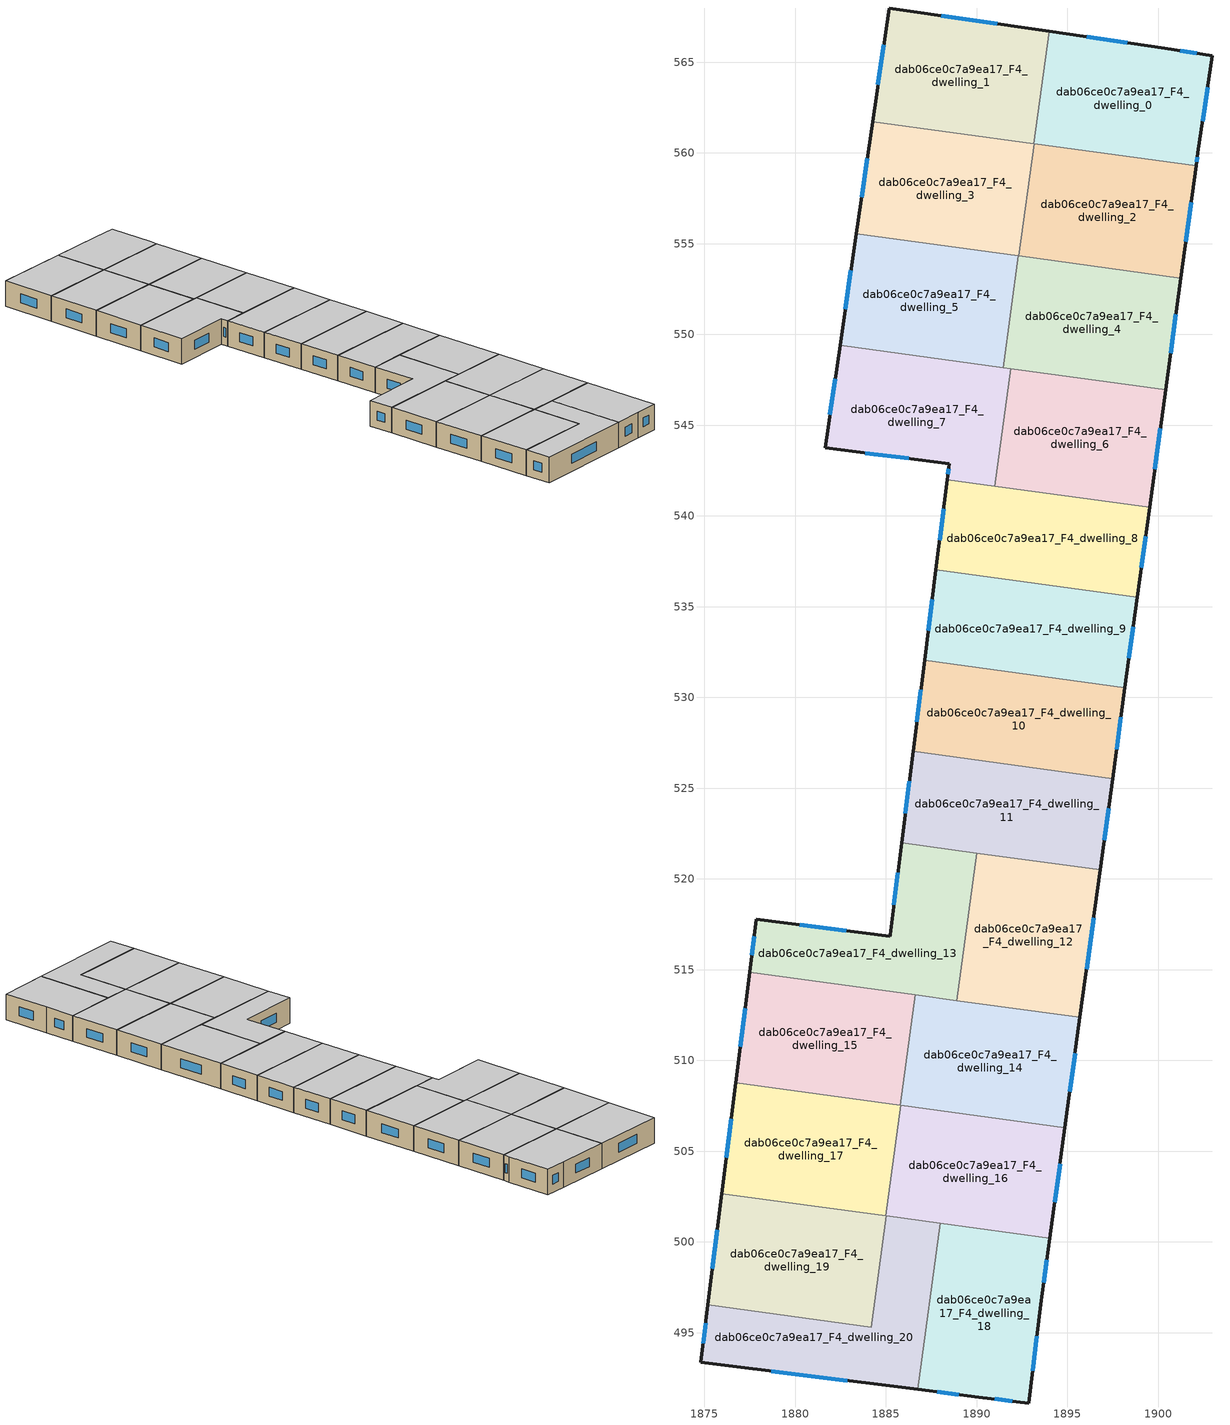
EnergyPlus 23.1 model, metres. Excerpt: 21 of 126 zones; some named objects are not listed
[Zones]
dab06ce0c7a9ea17_F4_dwelling_0
 floor to dab06ce0c7a9ea17_F3_dwelling_0 (EU_floor_Construction): 1902.98,565.36 1902.19,560 1902.09,559.29 1893.14,560.51 1893.99,566.7 1900.37,565.77 z12
 wall outside (EU_wall_Construction): 1902.09,559.29 1902.19,560 1902.98,565.36 1900.37,565.77 1893.99,566.7 z12:15
 wall to dab06ce0c7a9ea17_F4_dwelling_1 (EU_wall_Construction): 1893.99,566.7 1893.14,560.51 z12:15
 wall to dab06ce0c7a9ea17_F4_dwelling_2 (EU_wall_Construction): 1893.16,560.5 1902.09,559.29 z12:15
 wall to dab06ce0c7a9ea17_F4_dwelling_3 (EU_wall_Construction): 1893.14,560.51 1893.16,560.5 z12:15
 window (EU_Window_Construction): 1898.29,566.07 1896.06,566.4 / 1902.13,565.5 1901.21,565.64 / 1902.44,561.75 1902.72,563.62 / 1902.12,559.52 1902.15,559.77 z12.98:14.02
 ceiling to dab06ce0c7a9ea17_F5_dwelling_0 (EU_floor_Construction): 1902.09,559.29 1902.19,560 1902.98,565.36 1900.37,565.77 1893.99,566.7 1893.14,560.51 z15
dab06ce0c7a9ea17_F4_dwelling_1
 floor to dab06ce0c7a9ea17_F3_dwelling_1 (EU_floor_Construction): 1893.99,566.7 1893.14,560.51 1884.26,561.72 1885.18,567.98 z12
 wall outside (EU_wall_Construction): 1893.99,566.7 1885.18,567.98 1884.26,561.72 z12:15
 wall to dab06ce0c7a9ea17_F4_dwelling_3 (EU_wall_Construction): 1884.26,561.72 1893.14,560.51 z12:15
 window (EU_Window_Construction): 1891.12,567.12 1888.04,567.57 / 1884.88,565.94 1884.56,563.75 z12.98:14.02
 ceiling to dab06ce0c7a9ea17_F5_dwelling_1 (EU_floor_Construction): 1893.14,560.51 1893.99,566.7 1885.18,567.98 1884.26,561.72 z15
dab06ce0c7a9ea17_F4_dwelling_10
 floor to dab06ce0c7a9ea17_F3_dwelling_10 (EU_floor_Construction): 1898.17,530.54 1897.48,525.53 1886.49,527.03 1887.12,532.04 z12
 wall outside (EU_wall_Construction): 1887.12,532.04 1886.49,527.03 / 1897.48,525.53 1898.17,530.54 z12:15
 wall to dab06ce0c7a9ea17_F4_dwelling_11 (EU_wall_Construction): 1886.49,527.03 1897.48,525.53 z12:15
 wall to dab06ce0c7a9ea17_F4_dwelling_9 (EU_wall_Construction): 1898.17,530.54 1887.12,532.04 z12:15
 window (EU_Window_Construction): 1886.92,530.41 1886.7,528.66 / 1897.71,527.16 1897.94,528.91 z12.98:14.02
 ceiling to dab06ce0c7a9ea17_F5_dwelling_10 (EU_floor_Construction): 1897.48,525.53 1898.17,530.54 1887.12,532.04 1886.49,527.03 z15
dab06ce0c7a9ea17_F4_dwelling_11
 floor to dab06ce0c7a9ea17_F3_dwelling_11 (EU_floor_Construction): 1897.48,525.53 1896.8,520.5 1885.86,521.99 1886.49,527.03 z12
 wall outside (EU_wall_Construction): 1886.49,527.03 1885.86,521.99 / 1896.8,520.5 1897.48,525.53 z12:15
 wall to dab06ce0c7a9ea17_F4_dwelling_12 (EU_wall_Construction): 1890.01,521.42 1896.8,520.5 z12:15
 wall to dab06ce0c7a9ea17_F4_dwelling_13 (EU_wall_Construction): 1885.86,521.99 1890.01,521.42 z12:15
 window (EU_Window_Construction): 1886.29,525.39 1886.07,523.63 / 1897.02,522.13 1897.26,523.89 z12.98:14.02
 ceiling to dab06ce0c7a9ea17_F5_dwelling_11 (EU_floor_Construction): 1896.8,520.5 1897.48,525.53 1886.49,527.03 1885.86,521.99 z15
dab06ce0c7a9ea17_F4_dwelling_12
 floor to dab06ce0c7a9ea17_F3_dwelling_12 (EU_floor_Construction): 1896.8,520.5 1895.69,512.37 1888.9,513.29 1890.01,521.42 z12
 wall outside (EU_wall_Construction): 1895.69,512.37 1896.8,520.5 z12:15
 wall to dab06ce0c7a9ea17_F4_dwelling_13 (EU_wall_Construction): 1890.01,521.42 1888.9,513.29 z12:15
 wall to dab06ce0c7a9ea17_F4_dwelling_14 (EU_wall_Construction): 1888.9,513.29 1895.69,512.37 z12:15
 window (EU_Window_Construction): 1896.05,515.01 1896.44,517.85 z12.98:14.02
 ceiling to dab06ce0c7a9ea17_F5_dwelling_12 (EU_floor_Construction): 1895.69,512.37 1896.8,520.5 1890.01,521.42 1888.9,513.29 z15
dab06ce0c7a9ea17_F4_dwelling_13
 floor to dab06ce0c7a9ea17_F3_dwelling_13 (EU_floor_Construction): 1890.01,521.42 1888.9,513.29 1877.49,514.85 1877.86,517.78 1885.22,516.85 1885.22,516.92 1885.86,521.99 z12
 wall outside (EU_wall_Construction): 1885.86,521.99 1885.22,516.92 1885.22,516.85 1877.86,517.78 1877.49,514.85 z12:15
 wall to dab06ce0c7a9ea17_F4_dwelling_15 (EU_wall_Construction): 1877.49,514.85 1886.61,513.61 z12:15
 wall to dab06ce0c7a9ea17_F4_dwelling_14 (EU_wall_Construction): 1886.6,513.61 1888.9,513.29 z12:15
 window (EU_Window_Construction): 1877.74,516.83 1877.61,515.8 / 1882.82,517.16 1880.25,517.48 / 1885.65,520.34 1885.43,518.57 z12.98:14.02
 ceiling to dab06ce0c7a9ea17_F5_dwelling_13 (EU_floor_Construction): 1888.9,513.29 1890.01,521.42 1885.86,521.99 1885.22,516.92 1885.22,516.85 1877.86,517.78 1877.49,514.85 z15
dab06ce0c7a9ea17_F4_dwelling_14
 floor to dab06ce0c7a9ea17_F3_dwelling_14 (EU_floor_Construction): 1895.69,512.37 1894.86,506.29 1885.78,507.53 1886.6,513.61 z12
 wall outside (EU_wall_Construction): 1894.86,506.29 1895.69,512.37 z12:15
 wall to dab06ce0c7a9ea17_F4_dwelling_15 (EU_wall_Construction): 1886.6,513.61 1885.78,507.53 z12:15
 wall to dab06ce0c7a9ea17_F4_dwelling_16 (EU_wall_Construction): 1885.81,507.53 1894.86,506.29 z12:15
 wall to dab06ce0c7a9ea17_F4_dwelling_17 (EU_wall_Construction): 1885.78,507.53 1885.81,507.53 z12:15
 window (EU_Window_Construction): 1895.13,508.27 1895.42,510.39 z12.98:14.02
 ceiling to dab06ce0c7a9ea17_F5_dwelling_14 (EU_floor_Construction): 1894.86,506.29 1895.69,512.37 1886.6,513.61 1885.78,507.53 z15
dab06ce0c7a9ea17_F4_dwelling_15
 floor to dab06ce0c7a9ea17_F3_dwelling_15 (EU_floor_Construction): 1886.6,513.61 1885.78,507.53 1876.73,508.77 1877.49,514.85 z12
 wall outside (EU_wall_Construction): 1877.49,514.85 1876.73,508.77 z12:15
 wall to dab06ce0c7a9ea17_F4_dwelling_17 (EU_wall_Construction): 1876.73,508.77 1885.78,507.53 z12:15
 window (EU_Window_Construction): 1877.24,512.87 1876.97,510.74 z12.98:14.02
 ceiling to dab06ce0c7a9ea17_F5_dwelling_15 (EU_floor_Construction): 1885.78,507.53 1886.6,513.61 1877.49,514.85 1876.73,508.77 z15
dab06ce0c7a9ea17_F4_dwelling_16
 floor to dab06ce0c7a9ea17_F3_dwelling_16 (EU_floor_Construction): 1894.86,506.29 1894.03,500.2 1884.98,501.43 1885.81,507.53 z12
 wall outside (EU_wall_Construction): 1894.03,500.2 1894.86,506.29 z12:15
 wall to dab06ce0c7a9ea17_F4_dwelling_17 (EU_wall_Construction): 1885.81,507.53 1884.98,501.43 z12:15
 wall to dab06ce0c7a9ea17_F4_dwelling_18 (EU_wall_Construction): 1887.99,501.02 1894.03,500.2 z12:15
 wall to dab06ce0c7a9ea17_F4_dwelling_20 (EU_wall_Construction): 1885.01,501.43 1887.99,501.02 z12:15
 wall to dab06ce0c7a9ea17_F4_dwelling_19 (EU_wall_Construction): 1884.98,501.43 1885.01,501.43 z12:15
 window (EU_Window_Construction): 1894.3,502.18 1894.59,504.31 z12.98:14.02
 ceiling to dab06ce0c7a9ea17_F5_dwelling_16 (EU_floor_Construction): 1894.03,500.2 1894.86,506.29 1885.81,507.53 1884.98,501.43 z15
dab06ce0c7a9ea17_F4_dwelling_17
 floor to dab06ce0c7a9ea17_F3_dwelling_17 (EU_floor_Construction): 1885.81,507.53 1884.98,501.43 1875.96,502.66 1876.73,508.77 z12
 wall outside (EU_wall_Construction): 1876.73,508.77 1875.96,502.66 z12:15
 wall to dab06ce0c7a9ea17_F4_dwelling_19 (EU_wall_Construction): 1875.96,502.66 1884.98,501.43 z12:15
 window (EU_Window_Construction): 1876.48,506.78 1876.21,504.65 z12.98:14.02
 ceiling to dab06ce0c7a9ea17_F5_dwelling_17 (EU_floor_Construction): 1884.98,501.43 1885.81,507.53 1876.73,508.77 1875.96,502.66 z15
dab06ce0c7a9ea17_F4_dwelling_18
 floor to dab06ce0c7a9ea17_F3_dwelling_18 (EU_floor_Construction): 1894.03,500.2 1893.54,496.57 1892.85,491.12 1890.1,491.45 1886.74,491.88 1887.99,501.02 z12
 wall outside (EU_wall_Construction): 1886.74,491.88 1890.1,491.45 1892.85,491.12 1893.54,496.57 1894.03,500.2 z12:15
 wall to dab06ce0c7a9ea17_F4_dwelling_20 (EU_wall_Construction): 1887.99,501.02 1886.74,491.88 z12:15
 window (EU_Window_Construction): 1893.08,492.9 1893.31,494.8 / 1891,491.35 1891.96,491.23 / 1887.84,491.74 1889.01,491.59 / 1893.7,497.75 1893.87,499.02 z12.98:14.02
 ceiling to dab06ce0c7a9ea17_F5_dwelling_18 (EU_floor_Construction): 1892.85,491.12 1893.54,496.57 1894.03,500.2 1887.99,501.02 1886.74,491.88 1890.1,491.45 z15
dab06ce0c7a9ea17_F4_dwelling_19
 floor to dab06ce0c7a9ea17_F3_dwelling_19 (EU_floor_Construction): 1885.01,501.43 1884.18,495.31 1875.19,496.54 1875.96,502.66 z12
 wall outside (EU_wall_Construction): 1875.96,502.66 1875.19,496.54 z12:15
 wall to dab06ce0c7a9ea17_F4_dwelling_20 (EU_wall_Construction): 1875.19,496.54 1884.18,495.31 1885.01,501.43 z12:15
 window (EU_Window_Construction): 1875.71,500.67 1875.44,498.53 z12.98:14.02
 ceiling to dab06ce0c7a9ea17_F5_dwelling_19 (EU_floor_Construction): 1884.18,495.31 1885.01,501.43 1875.96,502.66 1875.19,496.54 z15
dab06ce0c7a9ea17_F4_dwelling_2
 floor to dab06ce0c7a9ea17_F3_dwelling_2 (EU_floor_Construction): 1902.09,559.29 1901.24,553.11 1892.32,554.32 1893.16,560.5 z12
 wall outside (EU_wall_Construction): 1901.24,553.11 1902.09,559.29 z12:15
 wall to dab06ce0c7a9ea17_F4_dwelling_3 (EU_wall_Construction): 1893.16,560.5 1892.32,554.32 z12:15
 wall to dab06ce0c7a9ea17_F4_dwelling_4 (EU_wall_Construction): 1892.32,554.32 1901.24,553.11 z12:15
 window (EU_Window_Construction): 1901.52,555.12 1901.81,557.28 z12.98:14.02
 ceiling to dab06ce0c7a9ea17_F5_dwelling_2 (EU_floor_Construction): 1901.24,553.11 1902.09,559.29 1893.16,560.5 1892.32,554.32 z15
dab06ce0c7a9ea17_F4_dwelling_20
 floor to dab06ce0c7a9ea17_F3_dwelling_20 (EU_floor_Construction): 1887.99,501.02 1886.74,491.88 1874.8,493.37 1875.19,496.54 1884.18,495.31 1885.01,501.43 z12
 wall outside (EU_wall_Construction): 1875.19,496.54 1874.8,493.37 1886.74,491.88 z12:15
 window (EU_Window_Construction): 1878.68,492.89 1882.86,492.36 / 1875.06,495.51 1874.92,494.4 z12.98:14.02
 ceiling to dab06ce0c7a9ea17_F5_dwelling_20 (EU_floor_Construction): 1886.74,491.88 1887.99,501.02 1885.01,501.43 1884.18,495.31 1875.19,496.54 1874.8,493.37 z15
dab06ce0c7a9ea17_F4_dwelling_3
 floor to dab06ce0c7a9ea17_F3_dwelling_3 (EU_floor_Construction): 1893.16,560.5 1892.32,554.32 1883.36,555.54 1884.26,561.72 z12
 wall outside (EU_wall_Construction): 1884.26,561.72 1883.36,555.54 z12:15
 wall to dab06ce0c7a9ea17_F4_dwelling_5 (EU_wall_Construction): 1883.36,555.54 1892.29,554.33 z12:15
 wall to dab06ce0c7a9ea17_F4_dwelling_4 (EU_wall_Construction): 1892.29,554.33 1892.32,554.32 z12:15
 window (EU_Window_Construction): 1883.97,559.71 1883.66,557.55 z12.98:14.02
 ceiling to dab06ce0c7a9ea17_F5_dwelling_3 (EU_floor_Construction): 1892.32,554.32 1893.16,560.5 1884.26,561.72 1883.36,555.54 z15
dab06ce0c7a9ea17_F4_dwelling_4
 floor to dab06ce0c7a9ea17_F3_dwelling_4 (EU_floor_Construction): 1901.24,553.11 1900.41,546.94 1891.45,548.17 1892.29,554.33 z12
 wall outside (EU_wall_Construction): 1900.41,546.94 1901.24,553.11 z12:15
 wall to dab06ce0c7a9ea17_F4_dwelling_5 (EU_wall_Construction): 1892.29,554.33 1891.45,548.17 z12:15
 wall to dab06ce0c7a9ea17_F4_dwelling_6 (EU_wall_Construction): 1891.87,548.11 1900.41,546.94 z12:15
 wall to dab06ce0c7a9ea17_F4_dwelling_7 (EU_wall_Construction): 1891.45,548.16 1891.87,548.11 z12:15
 window (EU_Window_Construction): 1900.68,548.95 1900.97,551.1 z12.98:14.02
 ceiling to dab06ce0c7a9ea17_F5_dwelling_4 (EU_floor_Construction): 1900.41,546.94 1901.24,553.11 1892.29,554.33 1891.45,548.17 z15
dab06ce0c7a9ea17_F4_dwelling_5
 floor to dab06ce0c7a9ea17_F3_dwelling_5 (EU_floor_Construction): 1892.29,554.33 1891.45,548.17 1882.47,549.39 1883.36,555.54 z12
 wall outside (EU_wall_Construction): 1883.36,555.54 1882.47,549.39 z12:15
 wall to dab06ce0c7a9ea17_F4_dwelling_7 (EU_wall_Construction): 1882.47,549.39 1891.45,548.17 z12:15
 window (EU_Window_Construction): 1883.07,553.54 1882.76,551.39 z12.98:14.02
 ceiling to dab06ce0c7a9ea17_F5_dwelling_5 (EU_floor_Construction): 1891.45,548.17 1892.29,554.33 1883.36,555.54 1882.47,549.39 z15
dab06ce0c7a9ea17_F4_dwelling_6
 floor to dab06ce0c7a9ea17_F3_dwelling_6 (EU_floor_Construction): 1900.41,546.94 1899.52,540.48 1890.99,541.64 1891.87,548.11 z12
 wall outside (EU_wall_Construction): 1899.52,540.48 1900.41,546.94 z12:15
 wall to dab06ce0c7a9ea17_F4_dwelling_7 (EU_wall_Construction): 1891.87,548.11 1890.99,541.64 z12:15
 wall to dab06ce0c7a9ea17_F4_dwelling_8 (EU_wall_Construction): 1890.99,541.64 1899.52,540.48 z12:15
 window (EU_Window_Construction): 1899.81,542.58 1900.12,544.84 z12.98:14.02
 ceiling to dab06ce0c7a9ea17_F5_dwelling_6 (EU_floor_Construction): 1899.52,540.48 1900.41,546.94 1891.87,548.11 1890.99,541.64 z15
dab06ce0c7a9ea17_F4_dwelling_7
 floor to dab06ce0c7a9ea17_F3_dwelling_7 (EU_floor_Construction): 1891.87,548.11 1890.99,541.64 1888.38,542 1888.49,542.88 1881.65,543.74 1882.47,549.39 z12
 wall outside (EU_wall_Construction): 1882.47,549.39 1881.65,543.74 1888.49,542.88 1888.38,542 z12:15
 wall to dab06ce0c7a9ea17_F4_dwelling_8 (EU_wall_Construction): 1888.38,542 1890.99,541.64 z12:15
 window (EU_Window_Construction): 1888.45,542.6 1888.41,542.29 / 1883.87,543.46 1886.26,543.16 / 1882.2,547.55 1881.91,545.58 z12.98:14.02
 ceiling to dab06ce0c7a9ea17_F5_dwelling_7 (EU_floor_Construction): 1890.99,541.64 1891.87,548.11 1882.47,549.39 1881.65,543.74 1888.49,542.88 1888.38,542 z15
dab06ce0c7a9ea17_F4_dwelling_8
 floor to dab06ce0c7a9ea17_F3_dwelling_8 (EU_floor_Construction): 1899.52,540.48 1898.85,535.52 1887.75,537.03 1888.38,542 z12
 wall outside (EU_wall_Construction): 1888.38,542 1887.75,537.03 / 1898.85,535.52 1899.52,540.48 z12:15
 wall to dab06ce0c7a9ea17_F4_dwelling_9 (EU_wall_Construction): 1887.75,537.03 1898.85,535.52 z12:15
 window (EU_Window_Construction): 1888.17,540.38 1887.95,538.65 / 1899.07,537.13 1899.3,538.87 z12.98:14.02
 ceiling to dab06ce0c7a9ea17_F5_dwelling_8 (EU_floor_Construction): 1898.85,535.52 1899.52,540.48 1888.38,542 1887.75,537.03 z15
dab06ce0c7a9ea17_F4_dwelling_9
 floor to dab06ce0c7a9ea17_F3_dwelling_9 (EU_floor_Construction): 1898.85,535.52 1898.17,530.54 1887.12,532.04 1887.75,537.03 z12
 wall outside (EU_wall_Construction): 1887.75,537.03 1887.12,532.04 / 1898.17,530.54 1898.85,535.52 z12:15
 window (EU_Window_Construction): 1887.55,535.41 1887.33,533.66 / 1898.39,532.16 1898.63,533.9 z12.98:14.02
 ceiling to dab06ce0c7a9ea17_F5_dwelling_9 (EU_floor_Construction): 1898.17,530.54 1898.85,535.52 1887.75,537.03 1887.12,532.04 z15
[Building]
EU S2 Campaign: North Axis=0; Terrain=City; Solar Distribution=FullExterior
[Site:Location]
Bologna: Latitude=44.5; Longitude=11.25; Time Zone=1; Elevation=37
[SizingPeriod:WeatherFileDays]
AnnualSizingPeriod: Begin Month=1; Begin Day of Month=1; End Month=12; End Day of Month=31; Day of Week for Start Day=Monday; Use Weather File Daylight Saving Period=No; Use Weather File Rain and Snow Indicators=No
[MATERIAL]
EU_InternalMass_Material: Roughness=MediumRough; Thickness=0.1; Conductivity=1; Density=1800; Specific Heat=900; Thermal Absorptance=0.9; Solar Absorptance=0.7; Visible Absorptance=0.7
[MATERIAL:NOMASS] Roughness=MediumRough; Thermal Absorptance=0.9; Solar Absorptance=0.7; Visible Absorptance=0.7
Name | Thermal Resistance
EU_wall_NoMass | 0.905828
EU_floor_NoMass | 0.67114
[WINDOWMATERIAL:SIMPLEGLAZINGSYSTEM]
EU_Window_SimpleGlazing: UFactor=4.52486; Solar Heat Gain Coefficient=0.85; Visible Transmittance=0.85
[CONSTRUCTION]
EU_wall_Construction: EU_wall_NoMass
EU_floor_Construction: EU_floor_NoMass
EU_Window_Construction: EU_Window_SimpleGlazing
EU_InternalMass_Construction: EU_InternalMass_Material
[ZONE] Type=1; Multiplier=1; Ceiling Height=autocalculate; Floor Area=autocalculate; Part of Total Floor Area=Yes
Name | Volume
dab06ce0c7a9ea17_F4_dwelling_0 | 168.591
dab06ce0c7a9ea17_F4_dwelling_1 | 168.606
dab06ce0c7a9ea17_F4_dwelling_10; dab06ce0c7a9ea17_F4_dwelling_9 | 168.587
dab06ce0c7a9ea17_F4_dwelling_11 | 168.594
dab06ce0c7a9ea17_F4_dwelling_12 | 168.598
dab06ce0c7a9ea17_F4_dwelling_13 | 168.569
dab06ce0c7a9ea17_F4_dwelling_14 | 168.592
dab06ce0c7a9ea17_F4_dwelling_15; dab06ce0c7a9ea17_F4_dwelling_8 | 168.604
dab06ce0c7a9ea17_F4_dwelling_16; dab06ce0c7a9ea17_F4_dwelling_5 | 168.593
dab06ce0c7a9ea17_F4_dwelling_17; dab06ce0c7a9ea17_F4_dwelling_6 | 168.599
dab06ce0c7a9ea17_F4_dwelling_18 | 168.605
dab06ce0c7a9ea17_F4_dwelling_19 | 168.609
dab06ce0c7a9ea17_F4_dwelling_2 | 168.579
dab06ce0c7a9ea17_F4_dwelling_20; dab06ce0c7a9ea17_F4_dwelling_3 | 168.595
dab06ce0c7a9ea17_F4_dwelling_4 | 168.586
dab06ce0c7a9ea17_F4_dwelling_7 | 168.596
[INTERNALMASS] Construction=EU_InternalMass_Construction
Name | Zone or ZoneList | Surface Area
dab06ce0c7a9ea17_F4_dwelling_0_EU_InternalMass | dab06ce0c7a9ea17_F4_dwelling_0 | 56.1961
dab06ce0c7a9ea17_F4_dwelling_1_EU_InternalMass | dab06ce0c7a9ea17_F4_dwelling_1 | 56.2006
dab06ce0c7a9ea17_F4_dwelling_2_EU_InternalMass | dab06ce0c7a9ea17_F4_dwelling_2 | 56.195
dab06ce0c7a9ea17_F4_dwelling_3_EU_InternalMass | dab06ce0c7a9ea17_F4_dwelling_3 | 56.1973
dab06ce0c7a9ea17_F4_dwelling_4_EU_InternalMass | dab06ce0c7a9ea17_F4_dwelling_4 | 56.1966
dab06ce0c7a9ea17_F4_dwelling_5_EU_InternalMass | dab06ce0c7a9ea17_F4_dwelling_5 | 56.198
dab06ce0c7a9ea17_F4_dwelling_6_EU_InternalMass | dab06ce0c7a9ea17_F4_dwelling_6 | 56.2005
dab06ce0c7a9ea17_F4_dwelling_7_EU_InternalMass | dab06ce0c7a9ea17_F4_dwelling_7 | 56.1992
dab06ce0c7a9ea17_F4_dwelling_8_EU_InternalMass | dab06ce0c7a9ea17_F4_dwelling_8 | 56.2009
dab06ce0c7a9ea17_F4_dwelling_9_EU_InternalMass | dab06ce0c7a9ea17_F4_dwelling_9 | 56.1956
dab06ce0c7a9ea17_F4_dwelling_10_EU_InternalMass | dab06ce0c7a9ea17_F4_dwelling_10 | 56.1956
dab06ce0c7a9ea17_F4_dwelling_11_EU_InternalMass | dab06ce0c7a9ea17_F4_dwelling_11 | 56.1981
dab06ce0c7a9ea17_F4_dwelling_12_EU_InternalMass | dab06ce0c7a9ea17_F4_dwelling_12 | 56.1994
dab06ce0c7a9ea17_F4_dwelling_13_EU_InternalMass | dab06ce0c7a9ea17_F4_dwelling_13 | 56.1899
dab06ce0c7a9ea17_F4_dwelling_14_EU_InternalMass | dab06ce0c7a9ea17_F4_dwelling_14 | 56.1961
dab06ce0c7a9ea17_F4_dwelling_15_EU_InternalMass | dab06ce0c7a9ea17_F4_dwelling_15 | 56.2027
dab06ce0c7a9ea17_F4_dwelling_16_EU_InternalMass | dab06ce0c7a9ea17_F4_dwelling_16 | 56.1967
dab06ce0c7a9ea17_F4_dwelling_17_EU_InternalMass | dab06ce0c7a9ea17_F4_dwelling_17 | 56.2006
dab06ce0c7a9ea17_F4_dwelling_18_EU_InternalMass | dab06ce0c7a9ea17_F4_dwelling_18 | 56.2041
dab06ce0c7a9ea17_F4_dwelling_19_EU_InternalMass | dab06ce0c7a9ea17_F4_dwelling_19 | 56.2001
dab06ce0c7a9ea17_F4_dwelling_20_EU_InternalMass | dab06ce0c7a9ea17_F4_dwelling_20 | 56.198
[OTHEREQUIPMENT] Fuel Type=Electricity; Design Level Calculation Method=Watts/Area; Power per Zone Floor Area=1; Fraction Latent=0; Fraction Radiant=0; Fraction Lost=0; Carbon Dioxide Generation Rate=0; EndUse Subcategory=EU_Step8_InternalGains
Name | Zone or ZoneList or Space or SpaceList | Schedule
EU_Step8_InternalGain_dab06ce0c7a9ea17_F4_dwelling_0_f000 | dab06ce0c7a9ea17_F4_dwelling_0 | EU_Step8_GainSchedule_dab06ce0c7a9ea17_F4_dwelling_0_f000
EU_Step8_InternalGain_dab06ce0c7a9ea17_F4_dwelling_1_f000 | dab06ce0c7a9ea17_F4_dwelling_1 | EU_Step8_GainSchedule_dab06ce0c7a9ea17_F4_dwelling_1_f000
EU_Step8_InternalGain_dab06ce0c7a9ea17_F4_dwelling_2_f000 | dab06ce0c7a9ea17_F4_dwelling_2 | EU_Step8_GainSchedule_dab06ce0c7a9ea17_F4_dwelling_2_f000
EU_Step8_InternalGain_dab06ce0c7a9ea17_F4_dwelling_3_f000 | dab06ce0c7a9ea17_F4_dwelling_3 | EU_Step8_GainSchedule_dab06ce0c7a9ea17_F4_dwelling_3_f000
EU_Step8_InternalGain_dab06ce0c7a9ea17_F4_dwelling_4_f000 | dab06ce0c7a9ea17_F4_dwelling_4 | EU_Step8_GainSchedule_dab06ce0c7a9ea17_F4_dwelling_4_f000
EU_Step8_InternalGain_dab06ce0c7a9ea17_F4_dwelling_5_f000 | dab06ce0c7a9ea17_F4_dwelling_5 | EU_Step8_GainSchedule_dab06ce0c7a9ea17_F4_dwelling_5_f000
EU_Step8_InternalGain_dab06ce0c7a9ea17_F4_dwelling_6_f000 | dab06ce0c7a9ea17_F4_dwelling_6 | EU_Step8_GainSchedule_dab06ce0c7a9ea17_F4_dwelling_6_f000
EU_Step8_InternalGain_dab06ce0c7a9ea17_F4_dwelling_7_f000 | dab06ce0c7a9ea17_F4_dwelling_7 | EU_Step8_GainSchedule_dab06ce0c7a9ea17_F4_dwelling_7_f000
EU_Step8_InternalGain_dab06ce0c7a9ea17_F4_dwelling_8_f000 | dab06ce0c7a9ea17_F4_dwelling_8 | EU_Step8_GainSchedule_dab06ce0c7a9ea17_F4_dwelling_8_f000
EU_Step8_InternalGain_dab06ce0c7a9ea17_F4_dwelling_9_f000 | dab06ce0c7a9ea17_F4_dwelling_9 | EU_Step8_GainSchedule_dab06ce0c7a9ea17_F4_dwelling_9_f000
EU_Step8_InternalGain_dab06ce0c7a9ea17_F4_dwelling_10_f000 | dab06ce0c7a9ea17_F4_dwelling_10 | EU_Step8_GainSchedule_dab06ce0c7a9ea17_F4_dwelling_10_f000
EU_Step8_InternalGain_dab06ce0c7a9ea17_F4_dwelling_11_f000 | dab06ce0c7a9ea17_F4_dwelling_11 | EU_Step8_GainSchedule_dab06ce0c7a9ea17_F4_dwelling_11_f000
EU_Step8_InternalGain_dab06ce0c7a9ea17_F4_dwelling_12_f000 | dab06ce0c7a9ea17_F4_dwelling_12 | EU_Step8_GainSchedule_dab06ce0c7a9ea17_F4_dwelling_12_f000
EU_Step8_InternalGain_dab06ce0c7a9ea17_F4_dwelling_13_f000 | dab06ce0c7a9ea17_F4_dwelling_13 | EU_Step8_GainSchedule_dab06ce0c7a9ea17_F4_dwelling_13_f000
EU_Step8_InternalGain_dab06ce0c7a9ea17_F4_dwelling_14_f000 | dab06ce0c7a9ea17_F4_dwelling_14 | EU_Step8_GainSchedule_dab06ce0c7a9ea17_F4_dwelling_14_f000
EU_Step8_InternalGain_dab06ce0c7a9ea17_F4_dwelling_15_f000 | dab06ce0c7a9ea17_F4_dwelling_15 | EU_Step8_GainSchedule_dab06ce0c7a9ea17_F4_dwelling_15_f000
EU_Step8_InternalGain_dab06ce0c7a9ea17_F4_dwelling_16_f000 | dab06ce0c7a9ea17_F4_dwelling_16 | EU_Step8_GainSchedule_dab06ce0c7a9ea17_F4_dwelling_16_f000
EU_Step8_InternalGain_dab06ce0c7a9ea17_F4_dwelling_17_f000 | dab06ce0c7a9ea17_F4_dwelling_17 | EU_Step8_GainSchedule_dab06ce0c7a9ea17_F4_dwelling_17_f000
EU_Step8_InternalGain_dab06ce0c7a9ea17_F4_dwelling_18_f000 | dab06ce0c7a9ea17_F4_dwelling_18 | EU_Step8_GainSchedule_dab06ce0c7a9ea17_F4_dwelling_18_f000
EU_Step8_InternalGain_dab06ce0c7a9ea17_F4_dwelling_19_f000 | dab06ce0c7a9ea17_F4_dwelling_19 | EU_Step8_GainSchedule_dab06ce0c7a9ea17_F4_dwelling_19_f000
EU_Step8_InternalGain_dab06ce0c7a9ea17_F4_dwelling_20_f000 | dab06ce0c7a9ea17_F4_dwelling_20 | EU_Step8_GainSchedule_dab06ce0c7a9ea17_F4_dwelling_20_f000
[ZONEVENTILATION:DESIGNFLOWRATE] Schedule=EU_AlwaysOn; Design Flow Rate Calculation Method=AirChanges/Hour; Air Changes per Hour=0.73129; Ventilation Type=Natural; Fan Pressure Rise=0; Fan Total Efficiency=1; Constant Term Coefficient=1; Temperature Term Coefficient=0; Velocity Term Coefficient=0; Velocity Squared Term Coefficient=0; Minimum Indoor Temperature=-100; Maximum Indoor Temperature=100; Delta Temperature=-100; Minimum Outdoor Temperature=-100; Maximum Outdoor Temperature=100; Maximum Wind Speed=40
Name | Zone or ZoneList or Space or SpaceList
EU_ConstantAir_dab06ce0c7a9ea17_F4_dwelling_0 | dab06ce0c7a9ea17_F4_dwelling_0
EU_ConstantAir_dab06ce0c7a9ea17_F4_dwelling_1 | dab06ce0c7a9ea17_F4_dwelling_1
EU_ConstantAir_dab06ce0c7a9ea17_F4_dwelling_2 | dab06ce0c7a9ea17_F4_dwelling_2
EU_ConstantAir_dab06ce0c7a9ea17_F4_dwelling_3 | dab06ce0c7a9ea17_F4_dwelling_3
EU_ConstantAir_dab06ce0c7a9ea17_F4_dwelling_4 | dab06ce0c7a9ea17_F4_dwelling_4
EU_ConstantAir_dab06ce0c7a9ea17_F4_dwelling_5 | dab06ce0c7a9ea17_F4_dwelling_5
EU_ConstantAir_dab06ce0c7a9ea17_F4_dwelling_6 | dab06ce0c7a9ea17_F4_dwelling_6
EU_ConstantAir_dab06ce0c7a9ea17_F4_dwelling_7 | dab06ce0c7a9ea17_F4_dwelling_7
EU_ConstantAir_dab06ce0c7a9ea17_F4_dwelling_8 | dab06ce0c7a9ea17_F4_dwelling_8
EU_ConstantAir_dab06ce0c7a9ea17_F4_dwelling_9 | dab06ce0c7a9ea17_F4_dwelling_9
EU_ConstantAir_dab06ce0c7a9ea17_F4_dwelling_10 | dab06ce0c7a9ea17_F4_dwelling_10
EU_ConstantAir_dab06ce0c7a9ea17_F4_dwelling_11 | dab06ce0c7a9ea17_F4_dwelling_11
EU_ConstantAir_dab06ce0c7a9ea17_F4_dwelling_12 | dab06ce0c7a9ea17_F4_dwelling_12
EU_ConstantAir_dab06ce0c7a9ea17_F4_dwelling_13 | dab06ce0c7a9ea17_F4_dwelling_13
EU_ConstantAir_dab06ce0c7a9ea17_F4_dwelling_14 | dab06ce0c7a9ea17_F4_dwelling_14
EU_ConstantAir_dab06ce0c7a9ea17_F4_dwelling_15 | dab06ce0c7a9ea17_F4_dwelling_15
EU_ConstantAir_dab06ce0c7a9ea17_F4_dwelling_16 | dab06ce0c7a9ea17_F4_dwelling_16
EU_ConstantAir_dab06ce0c7a9ea17_F4_dwelling_17 | dab06ce0c7a9ea17_F4_dwelling_17
EU_ConstantAir_dab06ce0c7a9ea17_F4_dwelling_18 | dab06ce0c7a9ea17_F4_dwelling_18
EU_ConstantAir_dab06ce0c7a9ea17_F4_dwelling_19 | dab06ce0c7a9ea17_F4_dwelling_19
EU_ConstantAir_dab06ce0c7a9ea17_F4_dwelling_20 | dab06ce0c7a9ea17_F4_dwelling_20
[HVACTEMPLATE:ZONE:IDEALLOADSAIRSYSTEM] System Availability Schedule=EU_AlwaysOn; Maximum Heating Supply Air Temperature=50; Minimum Cooling Supply Air Temperature=13; Maximum Heating Supply Air Humidity Ratio=0.0156; Minimum Cooling Supply Air Humidity Ratio=0.0077; Heating Limit=NoLimit; Cooling Limit=NoLimit; Heating Availability Schedule=EU_AlwaysOn; Cooling Availability Schedule=EU_CoolingOff; Dehumidification Control Type=ConstantSensibleHeatRatio; Cooling Sensible Heat Ratio=0.7; Dehumidification Setpoint=60; Humidification Control Type=None; Humidification Setpoint=30; Outdoor Air Method=None; Outdoor Air Flow Rate per Person=0.00944; Outdoor Air Flow Rate per Zone Floor Area=0; Outdoor Air Flow Rate per Zone=0; Demand Controlled Ventilation Type=None; Outdoor Air Economizer Type=NoEconomizer; Heat Recovery Type=None; Sensible Heat Recovery Effectiveness=0.7; Latent Heat Recovery Effectiveness=0.65
Name | Template Thermostat
dab06ce0c7a9ea17_F4_dwelling_0 | EU_HeatOnly_dab06ce0c7a9ea17_F4_dwelling_0
dab06ce0c7a9ea17_F4_dwelling_1 | EU_HeatOnly_dab06ce0c7a9ea17_F4_dwelling_1
dab06ce0c7a9ea17_F4_dwelling_2 | EU_HeatOnly_dab06ce0c7a9ea17_F4_dwelling_2
dab06ce0c7a9ea17_F4_dwelling_3 | EU_HeatOnly_dab06ce0c7a9ea17_F4_dwelling_3
dab06ce0c7a9ea17_F4_dwelling_4 | EU_HeatOnly_dab06ce0c7a9ea17_F4_dwelling_4
dab06ce0c7a9ea17_F4_dwelling_5 | EU_HeatOnly_dab06ce0c7a9ea17_F4_dwelling_5
dab06ce0c7a9ea17_F4_dwelling_6 | EU_HeatOnly_dab06ce0c7a9ea17_F4_dwelling_6
dab06ce0c7a9ea17_F4_dwelling_7 | EU_HeatOnly_dab06ce0c7a9ea17_F4_dwelling_7
dab06ce0c7a9ea17_F4_dwelling_8 | EU_HeatOnly_dab06ce0c7a9ea17_F4_dwelling_8
dab06ce0c7a9ea17_F4_dwelling_9 | EU_HeatOnly_dab06ce0c7a9ea17_F4_dwelling_9
dab06ce0c7a9ea17_F4_dwelling_10 | EU_HeatOnly_dab06ce0c7a9ea17_F4_dwelling_10
dab06ce0c7a9ea17_F4_dwelling_11 | EU_HeatOnly_dab06ce0c7a9ea17_F4_dwelling_11
dab06ce0c7a9ea17_F4_dwelling_12 | EU_HeatOnly_dab06ce0c7a9ea17_F4_dwelling_12
dab06ce0c7a9ea17_F4_dwelling_13 | EU_HeatOnly_dab06ce0c7a9ea17_F4_dwelling_13
dab06ce0c7a9ea17_F4_dwelling_14 | EU_HeatOnly_dab06ce0c7a9ea17_F4_dwelling_14
dab06ce0c7a9ea17_F4_dwelling_15 | EU_HeatOnly_dab06ce0c7a9ea17_F4_dwelling_15
dab06ce0c7a9ea17_F4_dwelling_16 | EU_HeatOnly_dab06ce0c7a9ea17_F4_dwelling_16
dab06ce0c7a9ea17_F4_dwelling_17 | EU_HeatOnly_dab06ce0c7a9ea17_F4_dwelling_17
dab06ce0c7a9ea17_F4_dwelling_18 | EU_HeatOnly_dab06ce0c7a9ea17_F4_dwelling_18
dab06ce0c7a9ea17_F4_dwelling_19 | EU_HeatOnly_dab06ce0c7a9ea17_F4_dwelling_19
dab06ce0c7a9ea17_F4_dwelling_20 | EU_HeatOnly_dab06ce0c7a9ea17_F4_dwelling_20
[SIZING:ZONE] Zone Cooling Design Supply Air Temperature Input Method=SupplyAirTemperature; Zone Cooling Design Supply Air Temperature=13; Zone Heating Design Supply Air Temperature Input Method=SupplyAirTemperature; Zone Heating Design Supply Air Temperature=50; Zone Cooling Design Supply Air Humidity Ratio=0.008; Zone Heating Design Supply Air Humidity Ratio=0.008; Cooling Design Air Flow Method=DesignDay; Cooling Design Air Flow Rate=0; Cooling Minimum Air Flow per Zone Floor Area=0.000762; Cooling Minimum Air Flow=0; Cooling Minimum Air Flow Fraction=0.2; Heating Design Air Flow Method=DesignDay; Heating Design Air Flow Rate=0; Heating Maximum Air Flow per Zone Floor Area=0.002032; Heating Maximum Air Flow=0.141576; Heating Maximum Air Flow Fraction=0.3; Account for Dedicated Outdoor Air System=No; Dedicated Outdoor Air System Control Strategy=NeutralSupplyAir; Dedicated Outdoor Air Low Setpoint Temperature for Design=autosize; Dedicated Outdoor Air High Setpoint Temperature for Design=autosize; Zone Load Sizing Method=Sensible Load Only No Latent Load; Zone Latent Cooling Design Supply Air Humidity Ratio Input Method=HumidityRatioDifference; Zone Cooling Design Supply Air Humidity Ratio Difference=0.005; Zone Latent Heating Design Supply Air Humidity Ratio Input Method=HumidityRatioDifference; Zone Humidification Design Supply Air Humidity Ratio Difference=0.005
dab06ce0c7a9ea17_F4_dwelling_0; dab06ce0c7a9ea17_F4_dwelling_1; dab06ce0c7a9ea17_F4_dwelling_2; dab06ce0c7a9ea17_F4_dwelling_3; dab06ce0c7a9ea17_F4_dwelling_4; dab06ce0c7a9ea17_F4_dwelling_5; dab06ce0c7a9ea17_F4_dwelling_6; dab06ce0c7a9ea17_F4_dwelling_7; dab06ce0c7a9ea17_F4_dwelling_8; dab06ce0c7a9ea17_F4_dwelling_9; dab06ce0c7a9ea17_F4_dwelling_10; dab06ce0c7a9ea17_F4_dwelling_11; dab06ce0c7a9ea17_F4_dwelling_12; dab06ce0c7a9ea17_F4_dwelling_13; dab06ce0c7a9ea17_F4_dwelling_14; dab06ce0c7a9ea17_F4_dwelling_15; dab06ce0c7a9ea17_F4_dwelling_16; dab06ce0c7a9ea17_F4_dwelling_17; dab06ce0c7a9ea17_F4_dwelling_18; dab06ce0c7a9ea17_F4_dwelling_19; dab06ce0c7a9ea17_F4_dwelling_20
[SCHEDULE:CONSTANT]
Name | Hourly Value
EU_AlwaysOn | 1
EU_CoolingOff | 0
[SCHEDULE:FILE] Column Number=1; Rows to Skip at Top=0; Number of Hours of Data=8760; Column Separator=Comma; Interpolate to Timestep=No; Minutes per Item=60; Adjust Schedule for Daylight Savings=Yes
Name | File
EU_Step8_GainSchedule_dab06ce0c7a9ea17_F4_dwelling_0_f000 | ../../schedules/dab06ce0c7a9ea17/dab06ce0c7a9ea17_F4_dwelling_0_f000_gain.csv
EU_Step8_GainSchedule_dab06ce0c7a9ea17_F4_dwelling_1_f000 | ../../schedules/dab06ce0c7a9ea17/dab06ce0c7a9ea17_F4_dwelling_1_f000_gain.csv
EU_Step8_GainSchedule_dab06ce0c7a9ea17_F4_dwelling_2_f000 | ../../schedules/dab06ce0c7a9ea17/dab06ce0c7a9ea17_F4_dwelling_2_f000_gain.csv
EU_Step8_GainSchedule_dab06ce0c7a9ea17_F4_dwelling_3_f000 | ../../schedules/dab06ce0c7a9ea17/dab06ce0c7a9ea17_F4_dwelling_3_f000_gain.csv
EU_Step8_GainSchedule_dab06ce0c7a9ea17_F4_dwelling_4_f000 | ../../schedules/dab06ce0c7a9ea17/dab06ce0c7a9ea17_F4_dwelling_4_f000_gain.csv
EU_Step8_GainSchedule_dab06ce0c7a9ea17_F4_dwelling_5_f000 | ../../schedules/dab06ce0c7a9ea17/dab06ce0c7a9ea17_F4_dwelling_5_f000_gain.csv
EU_Step8_GainSchedule_dab06ce0c7a9ea17_F4_dwelling_6_f000 | ../../schedules/dab06ce0c7a9ea17/dab06ce0c7a9ea17_F4_dwelling_6_f000_gain.csv
EU_Step8_GainSchedule_dab06ce0c7a9ea17_F4_dwelling_7_f000 | ../../schedules/dab06ce0c7a9ea17/dab06ce0c7a9ea17_F4_dwelling_7_f000_gain.csv
EU_Step8_GainSchedule_dab06ce0c7a9ea17_F4_dwelling_8_f000 | ../../schedules/dab06ce0c7a9ea17/dab06ce0c7a9ea17_F4_dwelling_8_f000_gain.csv
EU_Step8_GainSchedule_dab06ce0c7a9ea17_F4_dwelling_9_f000 | ../../schedules/dab06ce0c7a9ea17/dab06ce0c7a9ea17_F4_dwelling_9_f000_gain.csv
EU_Step8_GainSchedule_dab06ce0c7a9ea17_F4_dwelling_10_f000 | ../../schedules/dab06ce0c7a9ea17/dab06ce0c7a9ea17_F4_dwelling_10_f000_gain.csv
EU_Step8_GainSchedule_dab06ce0c7a9ea17_F4_dwelling_11_f000 | ../../schedules/dab06ce0c7a9ea17/dab06ce0c7a9ea17_F4_dwelling_11_f000_gain.csv
EU_Step8_GainSchedule_dab06ce0c7a9ea17_F4_dwelling_12_f000 | ../../schedules/dab06ce0c7a9ea17/dab06ce0c7a9ea17_F4_dwelling_12_f000_gain.csv
EU_Step8_GainSchedule_dab06ce0c7a9ea17_F4_dwelling_13_f000 | ../../schedules/dab06ce0c7a9ea17/dab06ce0c7a9ea17_F4_dwelling_13_f000_gain.csv
EU_Step8_GainSchedule_dab06ce0c7a9ea17_F4_dwelling_14_f000 | ../../schedules/dab06ce0c7a9ea17/dab06ce0c7a9ea17_F4_dwelling_14_f000_gain.csv
EU_Step8_GainSchedule_dab06ce0c7a9ea17_F4_dwelling_15_f000 | ../../schedules/dab06ce0c7a9ea17/dab06ce0c7a9ea17_F4_dwelling_15_f000_gain.csv
EU_Step8_GainSchedule_dab06ce0c7a9ea17_F4_dwelling_16_f000 | ../../schedules/dab06ce0c7a9ea17/dab06ce0c7a9ea17_F4_dwelling_16_f000_gain.csv
EU_Step8_GainSchedule_dab06ce0c7a9ea17_F4_dwelling_17_f000 | ../../schedules/dab06ce0c7a9ea17/dab06ce0c7a9ea17_F4_dwelling_17_f000_gain.csv
EU_Step8_GainSchedule_dab06ce0c7a9ea17_F4_dwelling_18_f000 | ../../schedules/dab06ce0c7a9ea17/dab06ce0c7a9ea17_F4_dwelling_18_f000_gain.csv
EU_Step8_GainSchedule_dab06ce0c7a9ea17_F4_dwelling_19_f000 | ../../schedules/dab06ce0c7a9ea17/dab06ce0c7a9ea17_F4_dwelling_19_f000_gain.csv
EU_Step8_GainSchedule_dab06ce0c7a9ea17_F4_dwelling_20_f000 | ../../schedules/dab06ce0c7a9ea17/dab06ce0c7a9ea17_F4_dwelling_20_f000_gain.csv
